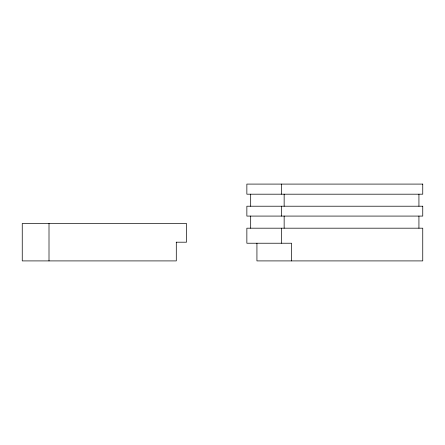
<?xml version="1.0" encoding="UTF-8"?>
<svg xmlns="http://www.w3.org/2000/svg" width="445" height="445" viewBox="0 0 445 445"><rect width="100%" height="100%" fill="white"/><g stroke="black" fill="none" stroke-linecap="round" stroke-linejoin="round"><path stroke-width="0.67" d="M176.203 242.197L186.494 242.197L186.494 223.485L22.25 223.485L22.25 260.909L176.292 260.909L176.292 242.197M418.929 194.192L418.929 206.213M418.929 216.081L418.929 228.185M291.586 260.909L291.586 243.226L246.858 243.226L246.858 228.185L422.75 228.185L422.75 260.909L256.932 260.909L256.932 243.226M284.149 194.192L284.149 206.213M284.149 216.081L284.149 228.185M281.513 184.091L281.513 194.192M281.513 206.213L281.513 216.081M281.513 228.185L281.513 243.226M250.68 194.192L250.68 206.213M250.68 216.081L250.68 228.185M49.006 223.485L49.006 260.909M422.75 184.091L246.858 184.091L246.858 194.192L422.75 194.192L422.75 184.091M422.75 206.213L246.858 206.213L246.858 216.081L422.75 216.081L422.75 206.213"/></g></svg>
